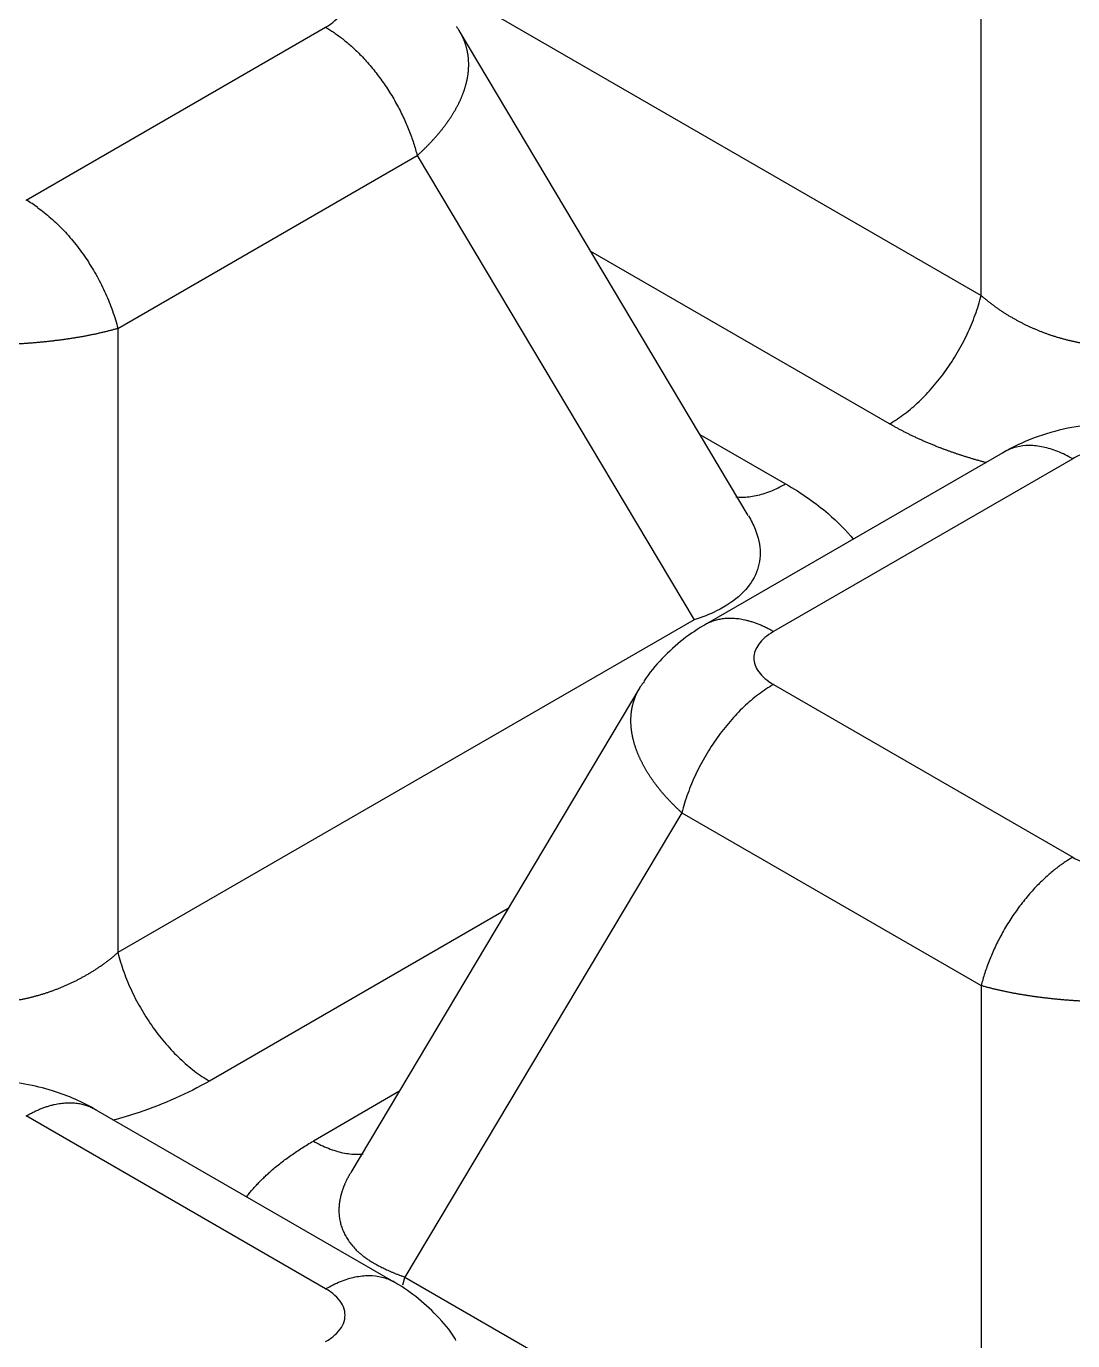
# Model space of a CAD drawing. Header units: millimetres. Extents: x -1286 to 291, y 5350 to 5880.
# Drawn here: x -821.87 to -806.51, y 5596.53 to 5615.81 of the extents above; entities that cross this region are included whole.
import ezdxf

# ---------------------------------------------------------------- set-up
doc = ezdxf.new("R2010")
doc.units = ezdxf.units.MM
doc.layers.add('粗实线层', color=7, linetype='Continuous', lineweight=35)

msp = doc.modelspace()

# ---------------------------------------------------------------- linework, layer by layer
at = {"layer": '粗实线层', "lineweight": 25}
for p, q in [((-807.854, 5611.861, 2078.952), (-807.854, 5621.019, 2078.952)), ((-816.309, 5616.742, 2078.952), (-807.854, 5611.861, 2078.952)), ((-821.866, 5613.26, 2078.952), (-817.474, 5615.796, 2078.952)), ((-811.271, 5608.634, 2078.952), (-815.515, 5615.75, 2078.952)), ((-820.523, 5611.377, 2078.952), (-816.13, 5613.913, 2078.952)), ((-816.13, 5613.913, 2078.952), (-812.067, 5607.1, 2078.952)), ((-809.198, 5609.978, 2078.952), (-813.582, 5612.509, 2078.952)), ((-820.523, 5611.377, 2078.952), (-820.523, 5602.219, 2078.952)), ((-811.98, 5609.823, 2078.952), (-810.724, 5609.097, 2078.952)), ((-807.445, 5609.606, 2078.952), (-811.931, 5607.016, 2078.952)), ((-806.51, 5609.466, 2078.952), (-810.902, 5606.93, 2078.952)), ((-812.067, 5607.1, 2078.952), (-820.523, 5602.219, 2078.952)), ((-812.862, 5606.108, 2078.952), (-817.105, 5598.993, 2078.952)), ((-810.902, 5606.154, 2078.952), (-806.51, 5603.618, 2078.952)), ((-812.246, 5604.271, 2078.952), (-816.309, 5597.459, 2078.952)), ((-812.246, 5604.271, 2078.952), (-807.854, 5601.735, 2078.952)), ((-814.794, 5602.867, 2078.952), (-819.179, 5600.336, 2078.952)), ((-807.854, 5601.735, 2078.952), (-807.854, 5592.577, 2078.952)), ((-816.397, 5600.181, 2078.952), (-817.653, 5599.455, 2078.952)), ((-816.399, 5597.347, 2078.952), (-820.932, 5599.964, 2078.952)), ((-817.474, 5597.288, 2078.952), (-821.866, 5599.824, 2078.952)), ((-816.309, 5597.459, 2078.952), (-807.854, 5592.577, 2078.952))]:
    msp.add_line(p, q, dxfattribs=at)
for centre, major_axis, start_param, end_param in [((-768.103, 5619.466, 2078.952), (101.531, 0), 5.605815, 8.437063), ((-768.103, 5619.466, 2078.952), (101.531, 0), 2.558511, 4.266019), ((-763.839, 5614.543, 2078.952), (-87.342, 0), 0, 2.002312), ((-821.866, 5611.619, 2078.952), (-1.005, 1.741), 5.380385, 5.497787), ((-763.839, 5616.499, 2078.952), (-87.216, 0), 0.222033, 2.916833), ((-768.103, 5619.077, 2078.952), (102.032, 0), 3.464059, 5.38976)]:
    msp.add_ellipse(centre, major_axis=major_axis, ratio=0.57735, start_param=start_param, end_param=end_param, dxfattribs=at)
msp.add_ellipse((-763.839, 5617.004, 2078.952), major_axis=(-86.564, 0), ratio=0.57735, dxfattribs=at)
for points, degree in [([(-817.474, 5615.796, 2078.952), (-817.421, 5615.826, 2078.952), (-817.33, 5615.892, 2078.952), (-817.234, 5616.004, 2078.952), (-817.186, 5616.123, 2078.952), (-817.186, 5616.245, 2078.952), (-817.234, 5616.364, 2078.952), (-817.33, 5616.476, 2078.952), (-817.421, 5616.541, 2078.952), (-817.474, 5616.572, 2078.952)], 3), ([(-805.166, 5609.466, 2078.952), (-805.219, 5609.496, 2078.952), (-805.333, 5609.549, 2078.952), (-805.526, 5609.604, 2078.952), (-805.733, 5609.632, 2078.952), (-805.944, 5609.632, 2078.952), (-806.15, 5609.604, 2078.952), (-806.344, 5609.549, 2078.952), (-806.457, 5609.496, 2078.952), (-806.51, 5609.466, 2078.952)], 3), ([(-810.902, 5606.93, 2078.952), (-810.999, 5606.874, 2078.952), (-811.139, 5606.752, 2078.952), (-811.214, 5606.543, 2078.952), (-811.141, 5606.334, 2078.952), (-811, 5606.211, 2078.952), (-810.902, 5606.154, 2078.952)], 3), ([(-806.51, 5603.618, 2078.952), (-806.412, 5603.562, 2078.952), (-806.198, 5603.481, 2078.952), (-805.837, 5603.439, 2078.952), (-805.475, 5603.482, 2078.952), (-805.263, 5603.562, 2078.952), (-805.166, 5603.618, 2078.952)], 3), ([(-818.637, 5598.635, 2078.952), (-818.281, 5599.092, 2078.952), (-817.653, 5599.455, 2078.952)], 2), ([(-817.474, 5596.512, 2078.952), (-817.421, 5596.543, 2078.952), (-817.33, 5596.608, 2078.952), (-817.234, 5596.72, 2078.952), (-817.186, 5596.839, 2078.952), (-817.186, 5596.961, 2078.952), (-817.234, 5597.08, 2078.952), (-817.33, 5597.192, 2078.952), (-817.421, 5597.258, 2078.952), (-817.474, 5597.288, 2078.952)], 3)]:
    msp.add_open_spline(points, degree=degree, dxfattribs=at)
for points, weights in [([(-817.474, 5615.796, 2078.952), (-816.846, 5615.433, 2078.952), (-816.335, 5614.717, 2078.952), (-816.13, 5613.913, 2078.952)], [1.10246344043, 0.965844453474, 0.965845519864, 1.1024666396]), ([(-810.902, 5606.93, 2078.952), (-811.281, 5607.149, 2078.952), (-811.638, 5607.188, 2078.952), (-811.913, 5607.026, 2078.952)], [1.10246344043, 1.01582783534, 0.984131787501, 1.00737529693]), ([(-806.51, 5603.618, 2078.952), (-807.138, 5603.256, 2078.952), (-807.65, 5602.539, 2078.952), (-807.854, 5601.735, 2078.952)], [1.10246344043, 0.965844453474, 0.965845519864, 1.1024666396]), ([(-821.866, 5599.824, 2078.952), (-821.491, 5600.041, 2078.952), (-821.136, 5600.082, 2078.952), (-820.861, 5599.923, 2078.952)], [1.10246344043, 1.0164084024, 0.984559061101, 1.00691541652]), ([(-816.34, 5597.347, 2078.952), (-816.329, 5597.385, 2078.952), (-816.319, 5597.422, 2078.952), (-816.309, 5597.459, 2078.952)], [1.08226879203, 1.08863270152, 1.09536582159, 1.10246815223])]:
    msp.add_rational_spline(points, weights, degree=3, dxfattribs=at)
for points, degree, knots in [([(-816.13, 5613.913, 2078.952), (-816.125, 5613.918, 2078.952), (-816.113, 5613.929, 2078.952), (-816.095, 5613.945, 2078.952), (-816.078, 5613.961, 2078.952), (-816.061, 5613.977, 2078.952), (-816.044, 5613.994, 2078.952), (-816.028, 5614.01, 2078.952), (-816.011, 5614.026, 2078.952), (-815.995, 5614.042, 2078.952), (-815.979, 5614.059, 2078.952), (-815.963, 5614.075, 2078.952), (-815.947, 5614.091, 2078.952), (-815.931, 5614.108, 2078.952), (-815.916, 5614.124, 2078.952), (-815.901, 5614.141, 2078.952), (-815.886, 5614.157, 2078.952), (-815.871, 5614.174, 2078.952), (-815.856, 5614.19, 2078.952), (-815.842, 5614.207, 2078.952), (-815.827, 5614.224, 2078.952), (-815.813, 5614.24, 2078.952), (-815.799, 5614.257, 2078.952), (-815.786, 5614.274, 2078.952), (-815.772, 5614.29, 2078.952), (-815.759, 5614.307, 2078.952), (-815.746, 5614.324, 2078.952), (-815.733, 5614.341, 2078.952), (-815.72, 5614.357, 2078.952), (-815.708, 5614.374, 2078.952), (-815.696, 5614.391, 2078.952), (-815.684, 5614.408, 2078.952), (-815.672, 5614.425, 2078.952), (-815.66, 5614.442, 2078.952), (-815.649, 5614.458, 2078.952), (-815.638, 5614.475, 2078.952), (-815.627, 5614.492, 2078.952), (-815.616, 5614.509, 2078.952), (-815.605, 5614.526, 2078.952), (-815.595, 5614.543, 2078.952), (-815.585, 5614.56, 2078.952), (-815.575, 5614.577, 2078.952), (-815.565, 5614.594, 2078.952), (-815.556, 5614.611, 2078.952), (-815.547, 5614.628, 2078.952), (-815.538, 5614.644, 2078.952), (-815.529, 5614.661, 2078.952), (-815.521, 5614.678, 2078.952), (-815.512, 5614.695, 2078.952), (-815.504, 5614.712, 2078.952), (-815.497, 5614.729, 2078.952), (-815.489, 5614.746, 2078.952), (-815.482, 5614.763, 2078.952), (-815.475, 5614.78, 2078.952), (-815.468, 5614.797, 2078.952), (-815.461, 5614.813, 2078.952), (-815.455, 5614.83, 2078.952), (-815.449, 5614.847, 2078.952), (-815.443, 5614.864, 2078.952), (-815.437, 5614.881, 2078.952), (-815.431, 5614.897, 2078.952), (-815.426, 5614.914, 2078.952), (-815.421, 5614.931, 2078.952), (-815.417, 5614.948, 2078.952), (-815.412, 5614.964, 2078.952), (-815.408, 5614.981, 2078.952), (-815.404, 5614.997, 2078.952), (-815.4, 5615.014, 2078.952), (-815.397, 5615.031, 2078.952), (-815.393, 5615.047, 2078.952), (-815.39, 5615.064, 2078.952), (-815.388, 5615.08, 2078.952), (-815.385, 5615.096, 2078.952), (-815.383, 5615.113, 2078.952), (-815.381, 5615.129, 2078.952), (-815.379, 5615.145, 2078.952), (-815.378, 5615.162, 2078.952), (-815.377, 5615.178, 2078.952), (-815.376, 5615.194, 2078.952), (-815.375, 5615.21, 2078.952), (-815.374, 5615.226, 2078.952), (-815.374, 5615.242, 2078.952), (-815.374, 5615.258, 2078.952), (-815.374, 5615.274, 2078.952), (-815.375, 5615.29, 2078.952), (-815.376, 5615.306, 2078.952), (-815.377, 5615.321, 2078.952), (-815.378, 5615.337, 2078.952), (-815.379, 5615.353, 2078.952), (-815.381, 5615.368, 2078.952), (-815.383, 5615.384, 2078.952), (-815.385, 5615.399, 2078.952), (-815.388, 5615.415, 2078.952), (-815.391, 5615.43, 2078.952), (-815.394, 5615.445, 2078.952), (-815.397, 5615.46, 2078.952), (-815.4, 5615.475, 2078.952), (-815.404, 5615.49, 2078.952), (-815.408, 5615.505, 2078.952), (-815.412, 5615.52, 2078.952), (-815.417, 5615.535, 2078.952), (-815.421, 5615.549, 2078.952), (-815.426, 5615.564, 2078.952), (-815.432, 5615.578, 2078.952), (-815.437, 5615.593, 2078.952), (-815.443, 5615.607, 2078.952), (-815.449, 5615.621, 2078.952), (-815.455, 5615.636, 2078.952), (-815.461, 5615.65, 2078.952), (-815.468, 5615.664, 2078.952), (-815.475, 5615.678, 2078.952), (-815.482, 5615.691, 2078.952), (-815.489, 5615.705, 2078.952), (-815.497, 5615.719, 2078.952), (-815.505, 5615.732, 2078.952), (-815.513, 5615.746, 2078.952), (-815.521, 5615.759, 2078.952), (-815.529, 5615.772, 2078.952), (-815.538, 5615.785, 2078.952), (-815.546, 5615.797, 2078.952), (-815.551, 5615.804, 2078.952), (-815.553, 5615.807, 2078.952)], 3, [0, 0, 0, 0, 0.008369, 0.016738, 0.025109, 0.03348, 0.041852, 0.050226, 0.0586, 0.066975, 0.075351, 0.083727, 0.092105, 0.100484, 0.108863, 0.117244, 0.125626, 0.13401, 0.142395, 0.150781, 0.159168, 0.167556, 0.175946, 0.184336, 0.192728, 0.201121, 0.209515, 0.217909, 0.226305, 0.234702, 0.2431, 0.251499, 0.259899, 0.268301, 0.276703, 0.285107, 0.293513, 0.301919, 0.310328, 0.318738, 0.32715, 0.335564, 0.34398, 0.352399, 0.360819, 0.369242, 0.377667, 0.386093, 0.394522, 0.402952, 0.411384, 0.419817, 0.428251, 0.436687, 0.445124, 0.453563, 0.462002, 0.470443, 0.478884, 0.487327, 0.49577, 0.504215, 0.51266, 0.521106, 0.529553, 0.538001, 0.54645, 0.5549, 0.563351, 0.571803, 0.580256, 0.588709, 0.597164, 0.605619, 0.614075, 0.622531, 0.630988, 0.639445, 0.647902, 0.65636, 0.664817, 0.673275, 0.681733, 0.69019, 0.698648, 0.707105, 0.715562, 0.724018, 0.732474, 0.740929, 0.749384, 0.757838, 0.766291, 0.774744, 0.783195, 0.791646, 0.800096, 0.808545, 0.816993, 0.825441, 0.833888, 0.842333, 0.850778, 0.859222, 0.867665, 0.876107, 0.884548, 0.892988, 0.901427, 0.909864, 0.9183, 0.926734, 0.935167, 0.943598, 0.952028, 0.960455, 0.968881, 0.977304, 0.985726, 0.994145, 1, 1, 1, 1]), ([(-821.7, 5613.153, 2078.952), (-821.634, 5613.106, 2078.952), (-821.569, 5613.053, 2078.952), (-821.44, 5612.94, 2078.952), (-821.377, 5612.879, 2078.952), (-821.255, 5612.749, 2078.952), (-821.195, 5612.68, 2078.952), (-821.081, 5612.535, 2078.952), (-821.026, 5612.46, 2078.952), (-820.923, 5612.304, 2078.952), (-820.874, 5612.223, 2078.952), (-820.783, 5612.059, 2078.952), (-820.741, 5611.975, 2078.952), (-820.665, 5611.805, 2078.952), (-820.631, 5611.72, 2078.952), (-820.57, 5611.548, 2078.952), (-820.544, 5611.462, 2078.952), (-820.523, 5611.377, 2078.952)], 3, [0, 0, 0, 0, 0.125, 0.125, 0.25, 0.25, 0.375, 0.375, 0.5, 0.5, 0.625, 0.625, 0.75, 0.75, 0.875, 0.875, 1, 1, 1, 1]), ([(-809.198, 5609.978, 2078.952), (-809.125, 5610.02, 2078.952), (-809.051, 5610.069, 2078.952), (-808.906, 5610.179, 2078.952), (-808.835, 5610.24, 2078.952), (-808.695, 5610.372, 2078.952), (-808.627, 5610.444, 2078.952), (-808.495, 5610.596, 2078.952), (-808.432, 5610.676, 2078.952), (-808.313, 5610.843, 2078.952), (-808.256, 5610.93, 2078.952), (-808.152, 5611.109, 2078.952), (-808.103, 5611.201, 2078.952), (-808.015, 5611.388, 2078.952), (-807.976, 5611.482, 2078.952), (-807.907, 5611.672, 2078.952), (-807.878, 5611.767, 2078.952), (-807.854, 5611.861, 2078.952)], 3, [0, 0, 0, 0, 0.125, 0.125, 0.25, 0.25, 0.375, 0.375, 0.5, 0.5, 0.625, 0.625, 0.75, 0.75, 0.875, 0.875, 1, 1, 1, 1]), ([(-807.854, 5611.861, 2078.952), (-807.848, 5611.856, 2078.952), (-807.836, 5611.845, 2078.952), (-807.818, 5611.83, 2078.952), (-807.8, 5611.815, 2078.952), (-807.782, 5611.8, 2078.952), (-807.763, 5611.785, 2078.952), (-807.745, 5611.771, 2078.952), (-807.726, 5611.756, 2078.952), (-807.708, 5611.742, 2078.952), (-807.689, 5611.728, 2078.952), (-807.67, 5611.714, 2078.952), (-807.651, 5611.7, 2078.952), (-807.632, 5611.686, 2078.952), (-807.613, 5611.673, 2078.952), (-807.593, 5611.659, 2078.952), (-807.574, 5611.646, 2078.952), (-807.555, 5611.633, 2078.952), (-807.535, 5611.62, 2078.952), (-807.515, 5611.608, 2078.952), (-807.496, 5611.595, 2078.952), (-807.476, 5611.583, 2078.952), (-807.456, 5611.571, 2078.952), (-807.436, 5611.559, 2078.952), (-807.416, 5611.547, 2078.952), (-807.396, 5611.535, 2078.952), (-807.376, 5611.524, 2078.952), (-807.356, 5611.512, 2078.952), (-807.335, 5611.501, 2078.952), (-807.315, 5611.49, 2078.952), (-807.294, 5611.479, 2078.952), (-807.274, 5611.468, 2078.952), (-807.253, 5611.458, 2078.952), (-807.233, 5611.447, 2078.952), (-807.212, 5611.437, 2078.952), (-807.191, 5611.427, 2078.952), (-807.17, 5611.417, 2078.952), (-807.149, 5611.407, 2078.952), (-807.128, 5611.397, 2078.952), (-807.107, 5611.388, 2078.952), (-807.086, 5611.379, 2078.952), (-807.065, 5611.37, 2078.952), (-807.044, 5611.361, 2078.952), (-807.023, 5611.352, 2078.952), (-807.001, 5611.343, 2078.952), (-806.98, 5611.335, 2078.952), (-806.959, 5611.326, 2078.952), (-806.937, 5611.318, 2078.952), (-806.916, 5611.31, 2078.952), (-806.894, 5611.302, 2078.952), (-806.873, 5611.295, 2078.952), (-806.851, 5611.287, 2078.952), (-806.829, 5611.28, 2078.952), (-806.808, 5611.273, 2078.952), (-806.786, 5611.266, 2078.952), (-806.764, 5611.259, 2078.952), (-806.743, 5611.252, 2078.952), (-806.721, 5611.246, 2078.952), (-806.699, 5611.239, 2078.952), (-806.677, 5611.233, 2078.952), (-806.655, 5611.227, 2078.952), (-806.633, 5611.221, 2078.952), (-806.611, 5611.215, 2078.952), (-806.589, 5611.21, 2078.952), (-806.567, 5611.204, 2078.952), (-806.545, 5611.199, 2078.952), (-806.523, 5611.194, 2078.952), (-806.501, 5611.189, 2078.952), (-806.479, 5611.184, 2078.952), (-806.457, 5611.18, 2078.952), (-806.435, 5611.175, 2078.952), (-806.413, 5611.171, 2078.952), (-806.391, 5611.167, 2078.952), (-806.369, 5611.163, 2078.952), (-806.347, 5611.159, 2078.952), (-806.325, 5611.156, 2078.952), (-806.303, 5611.152, 2078.952), (-806.281, 5611.149, 2078.952), (-806.258, 5611.146, 2078.952), (-806.236, 5611.143, 2078.952), (-806.214, 5611.14, 2078.952), (-806.192, 5611.137, 2078.952), (-806.17, 5611.135, 2078.952), (-806.148, 5611.132, 2078.952), (-806.126, 5611.13, 2078.952), (-806.104, 5611.128, 2078.952), (-806.081, 5611.126, 2078.952), (-806.059, 5611.125, 2078.952), (-806.037, 5611.123, 2078.952), (-806.015, 5611.122, 2078.952), (-805.993, 5611.121, 2078.952), (-805.971, 5611.12, 2078.952), (-805.949, 5611.119, 2078.952), (-805.927, 5611.118, 2078.952), (-805.905, 5611.117, 2078.952), (-805.883, 5611.117, 2078.952), (-805.861, 5611.117, 2078.952), (-805.831, 5611.117, 2078.952), (-805.793, 5611.117, 2078.952), (-805.748, 5611.118, 2078.952), (-805.702, 5611.12, 2078.952), (-805.656, 5611.122, 2078.952), (-805.609, 5611.125, 2078.952), (-805.563, 5611.129, 2078.952), (-805.517, 5611.134, 2078.952), (-805.471, 5611.139, 2078.952), (-805.425, 5611.145, 2078.952), (-805.379, 5611.151, 2078.952), (-805.332, 5611.159, 2078.952), (-805.286, 5611.167, 2078.952), (-805.24, 5611.176, 2078.952), (-805.194, 5611.185, 2078.952), (-805.148, 5611.195, 2078.952), (-805.102, 5611.206, 2078.952), (-805.056, 5611.218, 2078.952), (-805.01, 5611.23, 2078.952), (-804.965, 5611.243, 2078.952), (-804.919, 5611.257, 2078.952), (-804.874, 5611.271, 2078.952), (-804.829, 5611.286, 2078.952), (-804.783, 5611.302, 2078.952), (-804.739, 5611.319, 2078.952), (-804.694, 5611.336, 2078.952), (-804.649, 5611.354, 2078.952), (-804.605, 5611.372, 2078.952), (-804.561, 5611.392, 2078.952), (-804.517, 5611.412, 2078.952), (-804.474, 5611.433, 2078.952), (-804.43, 5611.454, 2078.952), (-804.387, 5611.476, 2078.952), (-804.345, 5611.499, 2078.952), (-804.302, 5611.523, 2078.952), (-804.26, 5611.547, 2078.952), (-804.218, 5611.572, 2078.952), (-804.177, 5611.598, 2078.952), (-804.136, 5611.624, 2078.952), (-804.095, 5611.651, 2078.952), (-804.055, 5611.679, 2078.952), (-804.015, 5611.708, 2078.952), (-803.976, 5611.737, 2078.952), (-803.937, 5611.767, 2078.952), (-803.898, 5611.797, 2078.952), (-803.86, 5611.829, 2078.952), (-803.835, 5611.85, 2078.952), (-803.823, 5611.861, 2078.952)], 3, [0, 0, 0, 0, 0.005893, 0.011769, 0.017626, 0.023465, 0.029286, 0.03509, 0.040876, 0.046644, 0.052395, 0.058129, 0.063845, 0.069545, 0.075227, 0.080892, 0.086541, 0.092172, 0.097787, 0.103386, 0.108968, 0.114534, 0.120084, 0.125618, 0.131135, 0.136637, 0.142123, 0.147594, 0.153049, 0.158489, 0.163913, 0.169323, 0.174717, 0.180096, 0.185461, 0.190811, 0.196146, 0.201468, 0.206774, 0.212067, 0.217346, 0.222611, 0.227862, 0.233099, 0.238323, 0.243534, 0.248731, 0.253916, 0.259087, 0.264246, 0.269392, 0.274526, 0.279647, 0.284756, 0.289852, 0.294937, 0.300011, 0.305072, 0.310122, 0.315161, 0.320188, 0.325204, 0.33021, 0.335205, 0.340189, 0.345162, 0.350126, 0.355079, 0.360023, 0.364956, 0.36988, 0.374794, 0.3797, 0.384596, 0.389482, 0.394361, 0.39923, 0.404091, 0.408944, 0.413788, 0.418625, 0.423453, 0.428274, 0.433088, 0.437894, 0.442693, 0.447485, 0.45227, 0.457049, 0.461821, 0.466587, 0.471347, 0.476101, 0.480849, 0.485592, 0.490329, 0.495061, 0.499789, 0.509665, 0.519564, 0.529487, 0.539437, 0.549414, 0.55942, 0.569457, 0.579527, 0.589631, 0.59977, 0.609947, 0.620162, 0.630417, 0.640713, 0.651053, 0.661437, 0.671867, 0.682344, 0.69287, 0.703446, 0.714074, 0.724754, 0.735488, 0.746277, 0.757123, 0.768027, 0.77899, 0.790013, 0.801098, 0.812245, 0.823456, 0.834732, 0.846074, 0.857483, 0.868961, 0.880507, 0.892124, 0.903812, 0.915573, 0.927406, 0.939314, 0.951297, 0.963357, 0.975493, 0.987707, 1, 1, 1, 1]), ([(-820.523, 5611.377, 2078.952), (-820.529, 5611.375, 2078.952), (-820.543, 5611.371, 2078.952), (-820.564, 5611.366, 2078.952), (-820.585, 5611.36, 2078.952), (-820.606, 5611.354, 2078.952), (-820.627, 5611.349, 2078.952), (-820.648, 5611.343, 2078.952), (-820.669, 5611.338, 2078.952), (-820.691, 5611.332, 2078.952), (-820.713, 5611.327, 2078.952), (-820.735, 5611.322, 2078.952), (-820.757, 5611.316, 2078.952), (-820.779, 5611.311, 2078.952), (-820.801, 5611.306, 2078.952), (-820.824, 5611.301, 2078.952), (-820.847, 5611.296, 2078.952), (-820.869, 5611.291, 2078.952), (-820.892, 5611.287, 2078.952), (-820.915, 5611.282, 2078.952), (-820.939, 5611.277, 2078.952), (-820.962, 5611.273, 2078.952), (-820.985, 5611.268, 2078.952), (-821.009, 5611.264, 2078.952), (-821.033, 5611.259, 2078.952), (-821.056, 5611.255, 2078.952), (-821.08, 5611.251, 2078.952), (-821.105, 5611.247, 2078.952), (-821.129, 5611.243, 2078.952), (-821.153, 5611.239, 2078.952), (-821.177, 5611.235, 2078.952), (-821.202, 5611.231, 2078.952), (-821.227, 5611.227, 2078.952), (-821.251, 5611.223, 2078.952), (-821.276, 5611.22, 2078.952), (-821.301, 5611.216, 2078.952), (-821.326, 5611.213, 2078.952), (-821.352, 5611.209, 2078.952), (-821.377, 5611.206, 2078.952), (-821.402, 5611.203, 2078.952), (-821.428, 5611.2, 2078.952), (-821.453, 5611.197, 2078.952), (-821.479, 5611.193, 2078.952), (-821.505, 5611.191, 2078.952), (-821.53, 5611.188, 2078.952), (-821.556, 5611.185, 2078.952), (-821.582, 5611.182, 2078.952), (-821.608, 5611.179, 2078.952), (-821.634, 5611.177, 2078.952), (-821.661, 5611.174, 2078.952), (-821.687, 5611.172, 2078.952), (-821.713, 5611.169, 2078.952), (-821.74, 5611.167, 2078.952), (-821.766, 5611.165, 2078.952), (-821.793, 5611.163, 2078.952), (-821.819, 5611.161, 2078.952), (-821.846, 5611.159, 2078.952), (-821.873, 5611.157, 2078.952), (-821.9, 5611.155, 2078.952), (-821.926, 5611.153, 2078.952), (-821.953, 5611.152, 2078.952), (-821.98, 5611.15, 2078.952), (-822.007, 5611.148, 2078.952), (-822.034, 5611.147, 2078.952), (-822.061, 5611.146, 2078.952), (-822.088, 5611.144, 2078.952), (-822.116, 5611.143, 2078.952), (-822.143, 5611.142, 2078.952), (-822.17, 5611.141, 2078.952), (-822.197, 5611.14, 2078.952), (-822.224, 5611.139, 2078.952), (-822.252, 5611.138, 2078.952), (-822.279, 5611.137, 2078.952), (-822.306, 5611.137, 2078.952), (-822.334, 5611.136, 2078.952), (-822.361, 5611.135, 2078.952), (-822.389, 5611.135, 2078.952), (-822.416, 5611.135, 2078.952), (-822.443, 5611.134, 2078.952), (-822.471, 5611.134, 2078.952), (-822.498, 5611.134, 2078.952), (-822.526, 5611.134, 2078.952), (-822.553, 5611.134, 2078.952), (-822.58, 5611.134, 2078.952), (-822.608, 5611.134, 2078.952), (-822.635, 5611.134, 2078.952), (-822.663, 5611.135, 2078.952), (-822.69, 5611.135, 2078.952), (-822.717, 5611.135, 2078.952), (-822.745, 5611.136, 2078.952), (-822.772, 5611.137, 2078.952), (-822.8, 5611.137, 2078.952), (-822.827, 5611.138, 2078.952), (-822.854, 5611.139, 2078.952), (-822.881, 5611.14, 2078.952), (-822.909, 5611.141, 2078.952), (-822.936, 5611.142, 2078.952), (-822.963, 5611.143, 2078.952), (-822.99, 5611.144, 2078.952), (-823.017, 5611.146, 2078.952), (-823.044, 5611.147, 2078.952), (-823.071, 5611.148, 2078.952), (-823.098, 5611.15, 2078.952), (-823.125, 5611.152, 2078.952), (-823.152, 5611.153, 2078.952), (-823.179, 5611.155, 2078.952), (-823.206, 5611.157, 2078.952), (-823.232, 5611.159, 2078.952), (-823.259, 5611.161, 2078.952), (-823.286, 5611.163, 2078.952), (-823.312, 5611.165, 2078.952), (-823.339, 5611.167, 2078.952), (-823.365, 5611.17, 2078.952), (-823.391, 5611.172, 2078.952), (-823.418, 5611.174, 2078.952), (-823.444, 5611.177, 2078.952), (-823.47, 5611.179, 2078.952), (-823.496, 5611.182, 2078.952), (-823.522, 5611.185, 2078.952), (-823.548, 5611.188, 2078.952), (-823.574, 5611.191, 2078.952), (-823.599, 5611.194, 2078.952), (-823.625, 5611.197, 2078.952), (-823.65, 5611.2, 2078.952), (-823.676, 5611.203, 2078.952), (-823.701, 5611.206, 2078.952), (-823.726, 5611.209, 2078.952), (-823.752, 5611.213, 2078.952), (-823.777, 5611.216, 2078.952), (-823.802, 5611.22, 2078.952), (-823.826, 5611.224, 2078.952), (-823.851, 5611.227, 2078.952), (-823.876, 5611.231, 2078.952), (-823.9, 5611.235, 2078.952), (-823.925, 5611.239, 2078.952), (-823.949, 5611.243, 2078.952), (-823.973, 5611.247, 2078.952), (-823.997, 5611.251, 2078.952), (-824.021, 5611.255, 2078.952), (-824.045, 5611.26, 2078.952), (-824.069, 5611.264, 2078.952), (-824.092, 5611.268, 2078.952), (-824.116, 5611.273, 2078.952), (-824.139, 5611.277, 2078.952), (-824.162, 5611.282, 2078.952), (-824.185, 5611.287, 2078.952), (-824.208, 5611.291, 2078.952), (-824.231, 5611.296, 2078.952), (-824.253, 5611.301, 2078.952), (-824.276, 5611.306, 2078.952), (-824.298, 5611.311, 2078.952), (-824.32, 5611.316, 2078.952), (-824.342, 5611.322, 2078.952), (-824.364, 5611.327, 2078.952), (-824.386, 5611.332, 2078.952), (-824.408, 5611.338, 2078.952), (-824.429, 5611.343, 2078.952), (-824.45, 5611.349, 2078.952), (-824.471, 5611.354, 2078.952), (-824.492, 5611.36, 2078.952), (-824.513, 5611.366, 2078.952), (-824.534, 5611.371, 2078.952), (-824.547, 5611.375, 2078.952), (-824.554, 5611.377, 2078.952)], 3, [0, 0, 0, 0, 0.00624, 0.012479, 0.018718, 0.024955, 0.031191, 0.037427, 0.043662, 0.049895, 0.056128, 0.06236, 0.068591, 0.074821, 0.081051, 0.087279, 0.093507, 0.099734, 0.10596, 0.112186, 0.11841, 0.124634, 0.130858, 0.13708, 0.143302, 0.149523, 0.155743, 0.161962, 0.168181, 0.1744, 0.180617, 0.186834, 0.19305, 0.199266, 0.205481, 0.211696, 0.217909, 0.224123, 0.230336, 0.236548, 0.242759, 0.24897, 0.255181, 0.261391, 0.267601, 0.27381, 0.280018, 0.286227, 0.292434, 0.298641, 0.304848, 0.311055, 0.317261, 0.323466, 0.329671, 0.335876, 0.342081, 0.348285, 0.354489, 0.360692, 0.366895, 0.373098, 0.379301, 0.385503, 0.391705, 0.397906, 0.404108, 0.410309, 0.41651, 0.422711, 0.428911, 0.435112, 0.441312, 0.447512, 0.453712, 0.459911, 0.466111, 0.47231, 0.47851, 0.484709, 0.490908, 0.497107, 0.503306, 0.509505, 0.515704, 0.521903, 0.528102, 0.5343, 0.540499, 0.546698, 0.552897, 0.559096, 0.565295, 0.571494, 0.577693, 0.583892, 0.590091, 0.59629, 0.60249, 0.608689, 0.614889, 0.621089, 0.627289, 0.633489, 0.639689, 0.645889, 0.65209, 0.658291, 0.664492, 0.670694, 0.676895, 0.683097, 0.689299, 0.695502, 0.701704, 0.707907, 0.714111, 0.720314, 0.726518, 0.732723, 0.738928, 0.745133, 0.751338, 0.757544, 0.76375, 0.769957, 0.776164, 0.782372, 0.78858, 0.794788, 0.800997, 0.807206, 0.813416, 0.819627, 0.825838, 0.832049, 0.838261, 0.844474, 0.850687, 0.856901, 0.863115, 0.86933, 0.875545, 0.881761, 0.887978, 0.894195, 0.900414, 0.906632, 0.912852, 0.919072, 0.925292, 0.931514, 0.937736, 0.943959, 0.950183, 0.956407, 0.962632, 0.968858, 0.975085, 0.981312, 0.987541, 0.99377, 1, 1, 1, 1]), ([(-807.774, 5609.407, 2078.952), (-808.124, 5609.499, 2078.952), (-808.448, 5609.623, 2078.952), (-808.85, 5609.777, 2078.952), (-809.198, 5609.978, 2078.952)], 2, [0, 0, 0, 0.45119, 0.45119, 1, 1, 1]), ([(-804.135, 5609.55, 2078.952), (-804.338, 5609.669, 2078.952), (-804.796, 5609.871, 2078.952), (-805.642, 5610.024, 2078.952), (-806.448, 5609.965, 2078.952), (-807.094, 5609.779, 2078.952), (-807.396, 5609.636, 2078.952), (-807.542, 5609.55, 2078.952)], 3, [0, 0, 0, 0, 0.204046, 0.436748, 0.701689, 0.846889, 1, 1, 1, 1]), ([(-806.51, 5609.466, 2078.952), (-806.584, 5609.508, 2078.952), (-806.657, 5609.544, 2078.952), (-806.802, 5609.601, 2078.952), (-806.874, 5609.623, 2078.952), (-807.013, 5609.652, 2078.952), (-807.082, 5609.66, 2078.952), (-807.213, 5609.659, 2078.952), (-807.276, 5609.652, 2078.952), (-807.395, 5609.622, 2078.952), (-807.452, 5609.6, 2078.952), (-807.508, 5609.569, 2078.952), (-807.512, 5609.567, 2078.952), (-807.515, 5609.565, 2078.952)], 3, [0, 0, 0, 0, 0.19719, 0.19719, 0.39438, 0.39438, 0.59157, 0.59157, 0.78876, 0.78876, 0.98595, 0.98595, 1, 1, 1, 1]), ([(-811.452, 5608.908, 2078.952), (-811.422, 5608.905, 2078.952), (-811.392, 5608.903, 2078.952), (-811.295, 5608.903, 2078.952), (-811.227, 5608.911, 2078.952), (-811.087, 5608.94, 2078.952), (-811.015, 5608.961, 2078.952), (-810.87, 5609.019, 2078.952), (-810.797, 5609.055, 2078.952), (-810.724, 5609.097, 2078.952)], 3, [0, 0, 0, 0, 0.136225, 0.136225, 0.42415, 0.42415, 0.712075, 0.712075, 1, 1, 1, 1]), ([(-810.724, 5609.097, 2078.952), (-810.486, 5608.96, 2078.952), (-810.115, 5608.7, 2078.952), (-809.832, 5608.411, 2078.952), (-809.726, 5608.28, 2078.952)], 3, [0, 0, 0, 0, 0.555748, 1, 1, 1, 1]), ([(-811.268, 5608.628, 2078.952), (-811.229, 5608.564, 2078.952), (-811.136, 5608.379, 2078.952), (-811.074, 5608.08, 2078.952), (-811.145, 5607.752, 2078.952), (-811.361, 5607.461, 2078.952), (-811.684, 5607.245, 2078.952), (-811.948, 5607.139, 2078.952), (-812.067, 5607.1, 2078.952)], 3, [0, 0, 0, 0, 0.09988, 0.284997, 0.470059, 0.659065, 0.85636, 1, 1, 1, 1]), ([(-811.889, 5607.04, 2078.952), (-812.008, 5606.972, 2078.952), (-812.237, 5606.82, 2078.952), (-812.542, 5606.536, 2078.952), (-812.738, 5606.314, 2078.952), (-812.809, 5606.184, 2078.952), (-812.815, 5606.173, 2078.952)], 3, [0, 0, 0, 0, 0.310341, 0.634029, 0.969127, 1, 1, 1, 1]), ([(-812.246, 5604.271, 2078.952), (-812.252, 5604.277, 2078.952), (-812.264, 5604.287, 2078.952), (-812.282, 5604.304, 2078.952), (-812.299, 5604.32, 2078.952), (-812.316, 5604.336, 2078.952), (-812.333, 5604.353, 2078.952), (-812.35, 5604.369, 2078.952), (-812.366, 5604.386, 2078.952), (-812.383, 5604.402, 2078.952), (-812.399, 5604.419, 2078.952), (-812.415, 5604.435, 2078.952), (-812.431, 5604.452, 2078.952), (-812.446, 5604.469, 2078.952), (-812.462, 5604.486, 2078.952), (-812.477, 5604.502, 2078.952), (-812.492, 5604.519, 2078.952), (-812.507, 5604.536, 2078.952), (-812.521, 5604.553, 2078.952), (-812.536, 5604.57, 2078.952), (-812.55, 5604.587, 2078.952), (-812.564, 5604.604, 2078.952), (-812.578, 5604.621, 2078.952), (-812.591, 5604.638, 2078.952), (-812.605, 5604.655, 2078.952), (-812.618, 5604.672, 2078.952), (-812.631, 5604.689, 2078.952), (-812.644, 5604.706, 2078.952), (-812.656, 5604.723, 2078.952), (-812.668, 5604.74, 2078.952), (-812.68, 5604.758, 2078.952), (-812.692, 5604.775, 2078.952), (-812.704, 5604.792, 2078.952), (-812.715, 5604.809, 2078.952), (-812.727, 5604.826, 2078.952), (-812.738, 5604.844, 2078.952), (-812.748, 5604.861, 2078.952), (-812.759, 5604.878, 2078.952), (-812.769, 5604.895, 2078.952), (-812.779, 5604.912, 2078.952), (-812.789, 5604.93, 2078.952), (-812.799, 5604.947, 2078.952), (-812.808, 5604.964, 2078.952), (-812.817, 5604.981, 2078.952), (-812.826, 5604.998, 2078.952), (-812.835, 5605.016, 2078.952), (-812.844, 5605.033, 2078.952), (-812.852, 5605.05, 2078.952), (-812.86, 5605.067, 2078.952), (-812.868, 5605.084, 2078.952), (-812.875, 5605.101, 2078.952), (-812.883, 5605.118, 2078.952), (-812.89, 5605.136, 2078.952), (-812.897, 5605.153, 2078.952), (-812.903, 5605.17, 2078.952), (-812.91, 5605.187, 2078.952), (-812.916, 5605.204, 2078.952), (-812.922, 5605.221, 2078.952), (-812.928, 5605.238, 2078.952), (-812.933, 5605.254, 2078.952), (-812.939, 5605.271, 2078.952), (-812.944, 5605.288, 2078.952), (-812.948, 5605.305, 2078.952), (-812.953, 5605.322, 2078.952), (-812.957, 5605.338, 2078.952), (-812.961, 5605.355, 2078.952), (-812.965, 5605.372, 2078.952), (-812.969, 5605.388, 2078.952), (-812.972, 5605.405, 2078.952), (-812.975, 5605.422, 2078.952), (-812.978, 5605.438, 2078.952), (-812.981, 5605.454, 2078.952), (-812.983, 5605.471, 2078.952), (-812.985, 5605.487, 2078.952), (-812.987, 5605.503, 2078.952), (-812.989, 5605.52, 2078.952), (-812.99, 5605.536, 2078.952), (-812.991, 5605.552, 2078.952), (-812.992, 5605.568, 2078.952), (-812.993, 5605.584, 2078.952), (-812.994, 5605.6, 2078.952), (-812.994, 5605.616, 2078.952), (-812.994, 5605.632, 2078.952), (-812.994, 5605.648, 2078.952), (-812.993, 5605.663, 2078.952), (-812.992, 5605.679, 2078.952), (-812.991, 5605.694, 2078.952), (-812.99, 5605.71, 2078.952), (-812.989, 5605.725, 2078.952), (-812.987, 5605.741, 2078.952), (-812.985, 5605.756, 2078.952), (-812.983, 5605.771, 2078.952), (-812.98, 5605.786, 2078.952), (-812.978, 5605.801, 2078.952), (-812.975, 5605.816, 2078.952), (-812.972, 5605.831, 2078.952), (-812.968, 5605.846, 2078.952), (-812.965, 5605.861, 2078.952), (-812.961, 5605.876, 2078.952), (-812.957, 5605.89, 2078.952), (-812.953, 5605.905, 2078.952), (-812.948, 5605.919, 2078.952), (-812.943, 5605.934, 2078.952), (-812.938, 5605.948, 2078.952), (-812.933, 5605.962, 2078.952), (-812.927, 5605.976, 2078.952), (-812.922, 5605.99, 2078.952), (-812.916, 5606.004, 2078.952), (-812.91, 5606.018, 2078.952), (-812.903, 5606.031, 2078.952), (-812.896, 5606.045, 2078.952), (-812.89, 5606.059, 2078.952), (-812.882, 5606.072, 2078.952), (-812.875, 5606.085, 2078.952), (-812.868, 5606.097, 2078.952), (-812.864, 5606.104, 2078.952), (-812.863, 5606.106, 2078.952)], 3, [0, 0, 0, 0, 0.008846, 0.017691, 0.026534, 0.035376, 0.044217, 0.053056, 0.061894, 0.070731, 0.079567, 0.088401, 0.097234, 0.106066, 0.114897, 0.123727, 0.132555, 0.141382, 0.150208, 0.159033, 0.167857, 0.17668, 0.185502, 0.194322, 0.203142, 0.211961, 0.220778, 0.229595, 0.23841, 0.247225, 0.256039, 0.264852, 0.273664, 0.282475, 0.291285, 0.300094, 0.308903, 0.31771, 0.326517, 0.335323, 0.344128, 0.352933, 0.361736, 0.370539, 0.379342, 0.388143, 0.396944, 0.405744, 0.414544, 0.423343, 0.432141, 0.440939, 0.449736, 0.458532, 0.467328, 0.476124, 0.484919, 0.493713, 0.502507, 0.5113, 0.520093, 0.528886, 0.537678, 0.546469, 0.555261, 0.564052, 0.572842, 0.581632, 0.590422, 0.599212, 0.608001, 0.61679, 0.625578, 0.634367, 0.643155, 0.651943, 0.660731, 0.669518, 0.678305, 0.687093, 0.69588, 0.704667, 0.713454, 0.72224, 0.731027, 0.739814, 0.7486, 0.757387, 0.766173, 0.77496, 0.783746, 0.792533, 0.801319, 0.810106, 0.818893, 0.82768, 0.836467, 0.845254, 0.854041, 0.862829, 0.871616, 0.880404, 0.889192, 0.89798, 0.906769, 0.915557, 0.924346, 0.933136, 0.941925, 0.950715, 0.959506, 0.968296, 0.977087, 0.985879, 0.994671, 1, 1, 1, 1]), ([(-812.863, 5606.106, 2078.952), (-812.862, 5606.108, 2078.952), (-812.858, 5606.114, 2078.952), (-812.852, 5606.125, 2078.952), (-812.843, 5606.137, 2078.952), (-812.835, 5606.15, 2078.952), (-812.826, 5606.162, 2078.952), (-812.821, 5606.17, 2078.952), (-812.818, 5606.174, 2078.952)], 3, [0, 0, 0, 0, 0.075099, 0.26578, 0.456471, 0.647172, 0.837884, 1, 1, 1, 1]), ([(-810.902, 5606.154, 2078.952), (-810.976, 5606.112, 2078.952), (-811.049, 5606.063, 2078.952), (-811.194, 5605.953, 2078.952), (-811.266, 5605.892, 2078.952), (-811.406, 5605.76, 2078.952), (-811.474, 5605.688, 2078.952), (-811.605, 5605.536, 2078.952), (-811.668, 5605.456, 2078.952), (-811.787, 5605.289, 2078.952), (-811.844, 5605.202, 2078.952), (-811.949, 5605.023, 2078.952), (-811.997, 5604.931, 2078.952), (-812.085, 5604.744, 2078.952), (-812.124, 5604.65, 2078.952), (-812.193, 5604.46, 2078.952), (-812.222, 5604.365, 2078.952), (-812.246, 5604.271, 2078.952)], 3, [0, 0, 0, 0, 0.125, 0.125, 0.25, 0.25, 0.375, 0.375, 0.5, 0.5, 0.625, 0.625, 0.75, 0.75, 0.875, 0.875, 1, 1, 1, 1]), ([(-824.554, 5602.219, 2078.952), (-824.548, 5602.214, 2078.952), (-824.536, 5602.203, 2078.952), (-824.518, 5602.188, 2078.952), (-824.5, 5602.173, 2078.952), (-824.482, 5602.158, 2078.952), (-824.463, 5602.143, 2078.952), (-824.445, 5602.129, 2078.952), (-824.426, 5602.114, 2078.952), (-824.408, 5602.1, 2078.952), (-824.389, 5602.086, 2078.952), (-824.37, 5602.072, 2078.952), (-824.351, 5602.058, 2078.952), (-824.332, 5602.044, 2078.952), (-824.313, 5602.031, 2078.952), (-824.293, 5602.018, 2078.952), (-824.274, 5602.005, 2078.952), (-824.255, 5601.991, 2078.952), (-824.235, 5601.979, 2078.952), (-824.215, 5601.966, 2078.952), (-824.196, 5601.953, 2078.952), (-824.176, 5601.941, 2078.952), (-824.156, 5601.929, 2078.952), (-824.136, 5601.917, 2078.952), (-824.116, 5601.905, 2078.952), (-824.096, 5601.893, 2078.952), (-824.076, 5601.882, 2078.952), (-824.056, 5601.87, 2078.952), (-824.035, 5601.859, 2078.952), (-824.015, 5601.848, 2078.952), (-823.994, 5601.837, 2078.952), (-823.974, 5601.826, 2078.952), (-823.953, 5601.816, 2078.952), (-823.933, 5601.805, 2078.952), (-823.912, 5601.795, 2078.952), (-823.891, 5601.785, 2078.952), (-823.87, 5601.775, 2078.952), (-823.849, 5601.765, 2078.952), (-823.828, 5601.756, 2078.952), (-823.807, 5601.746, 2078.952), (-823.786, 5601.737, 2078.952), (-823.765, 5601.728, 2078.952), (-823.744, 5601.719, 2078.952), (-823.723, 5601.71, 2078.952), (-823.701, 5601.701, 2078.952), (-823.68, 5601.693, 2078.952), (-823.659, 5601.685, 2078.952), (-823.637, 5601.676, 2078.952), (-823.616, 5601.668, 2078.952), (-823.594, 5601.661, 2078.952), (-823.573, 5601.653, 2078.952), (-823.551, 5601.645, 2078.952), (-823.529, 5601.638, 2078.952), (-823.508, 5601.631, 2078.952), (-823.486, 5601.624, 2078.952), (-823.464, 5601.617, 2078.952), (-823.443, 5601.61, 2078.952), (-823.421, 5601.604, 2078.952), (-823.399, 5601.597, 2078.952), (-823.377, 5601.591, 2078.952), (-823.355, 5601.585, 2078.952), (-823.333, 5601.579, 2078.952), (-823.311, 5601.574, 2078.952), (-823.289, 5601.568, 2078.952), (-823.267, 5601.563, 2078.952), (-823.245, 5601.557, 2078.952), (-823.223, 5601.552, 2078.952), (-823.201, 5601.547, 2078.952), (-823.179, 5601.543, 2078.952), (-823.157, 5601.538, 2078.952), (-823.135, 5601.534, 2078.952), (-823.113, 5601.529, 2078.952), (-823.091, 5601.525, 2078.952), (-823.069, 5601.521, 2078.952), (-823.047, 5601.517, 2078.952), (-823.025, 5601.514, 2078.952), (-823.003, 5601.51, 2078.952), (-822.981, 5601.507, 2078.952), (-822.958, 5601.504, 2078.952), (-822.936, 5601.501, 2078.952), (-822.914, 5601.498, 2078.952), (-822.892, 5601.495, 2078.952), (-822.87, 5601.493, 2078.952), (-822.848, 5601.491, 2078.952), (-822.826, 5601.488, 2078.952), (-822.804, 5601.486, 2078.952), (-822.782, 5601.485, 2078.952), (-822.759, 5601.483, 2078.952), (-822.737, 5601.481, 2078.952), (-822.715, 5601.48, 2078.952), (-822.693, 5601.479, 2078.952), (-822.671, 5601.478, 2078.952), (-822.649, 5601.477, 2078.952), (-822.627, 5601.476, 2078.952), (-822.605, 5601.476, 2078.952), (-822.583, 5601.475, 2078.952), (-822.561, 5601.475, 2078.952), (-822.532, 5601.475, 2078.952), (-822.494, 5601.475, 2078.952), (-822.448, 5601.476, 2078.952), (-822.402, 5601.478, 2078.952), (-822.356, 5601.48, 2078.952), (-822.31, 5601.483, 2078.952), (-822.263, 5601.487, 2078.952), (-822.217, 5601.492, 2078.952), (-822.171, 5601.497, 2078.952), (-822.125, 5601.503, 2078.952), (-822.079, 5601.51, 2078.952), (-822.032, 5601.517, 2078.952), (-821.986, 5601.525, 2078.952), (-821.94, 5601.534, 2078.952), (-821.894, 5601.543, 2078.952), (-821.848, 5601.553, 2078.952), (-821.802, 5601.564, 2078.952), (-821.756, 5601.576, 2078.952), (-821.71, 5601.588, 2078.952), (-821.665, 5601.601, 2078.952), (-821.619, 5601.615, 2078.952), (-821.574, 5601.629, 2078.952), (-821.529, 5601.644, 2078.952), (-821.484, 5601.66, 2078.952), (-821.439, 5601.677, 2078.952), (-821.394, 5601.694, 2078.952), (-821.349, 5601.712, 2078.952), (-821.305, 5601.731, 2078.952), (-821.261, 5601.75, 2078.952), (-821.217, 5601.77, 2078.952), (-821.174, 5601.791, 2078.952), (-821.13, 5601.812, 2078.952), (-821.087, 5601.834, 2078.952), (-821.045, 5601.857, 2078.952), (-821.002, 5601.881, 2078.952), (-820.96, 5601.905, 2078.952), (-820.918, 5601.93, 2078.952), (-820.877, 5601.956, 2078.952), (-820.836, 5601.982, 2078.952), (-820.795, 5602.009, 2078.952), (-820.755, 5602.037, 2078.952), (-820.715, 5602.066, 2078.952), (-820.676, 5602.095, 2078.952), (-820.637, 5602.125, 2078.952), (-820.598, 5602.156, 2078.952), (-820.56, 5602.187, 2078.952), (-820.535, 5602.208, 2078.952), (-820.523, 5602.219, 2078.952)], 3, [0, 0, 0, 0, 0.005895, 0.011771, 0.01763, 0.02347, 0.029293, 0.035098, 0.040885, 0.046655, 0.052407, 0.058142, 0.063859, 0.06956, 0.075243, 0.080909, 0.086558, 0.092191, 0.097807, 0.103407, 0.10899, 0.114556, 0.120107, 0.125641, 0.13116, 0.136662, 0.142149, 0.14762, 0.153076, 0.158516, 0.163941, 0.169351, 0.174746, 0.180125, 0.185491, 0.190841, 0.196177, 0.201498, 0.206805, 0.212098, 0.217377, 0.222642, 0.227893, 0.233131, 0.238355, 0.243565, 0.248763, 0.253947, 0.259118, 0.264277, 0.269423, 0.274556, 0.279677, 0.284786, 0.289882, 0.294967, 0.300039, 0.3051, 0.31015, 0.315188, 0.320215, 0.325231, 0.330235, 0.335229, 0.340213, 0.345186, 0.350149, 0.355101, 0.360044, 0.364976, 0.369899, 0.374813, 0.379717, 0.384612, 0.389498, 0.394375, 0.399243, 0.404103, 0.408954, 0.413797, 0.418632, 0.42346, 0.428279, 0.433091, 0.437896, 0.442694, 0.447484, 0.452268, 0.457045, 0.461816, 0.46658, 0.471338, 0.47609, 0.480837, 0.485578, 0.490313, 0.495044, 0.499769, 0.509646, 0.519547, 0.529472, 0.539423, 0.549401, 0.559409, 0.569447, 0.579518, 0.589623, 0.599763, 0.609941, 0.620157, 0.630413, 0.64071, 0.651051, 0.661436, 0.671866, 0.682344, 0.692871, 0.703447, 0.714075, 0.724756, 0.735491, 0.74628, 0.757127, 0.768031, 0.778994, 0.790017, 0.801102, 0.81225, 0.823461, 0.834737, 0.846079, 0.857488, 0.868965, 0.880511, 0.892128, 0.903816, 0.915576, 0.927409, 0.939317, 0.9513, 0.963358, 0.975494, 0.987708, 1, 1, 1, 1]), ([(-820.523, 5602.219, 2078.952), (-820.499, 5602.125, 2078.952), (-820.469, 5602.03, 2078.952), (-820.401, 5601.841, 2078.952), (-820.361, 5601.746, 2078.952), (-820.274, 5601.56, 2078.952), (-820.225, 5601.468, 2078.952), (-820.12, 5601.289, 2078.952), (-820.064, 5601.201, 2078.952), (-819.944, 5601.034, 2078.952), (-819.881, 5600.954, 2078.952), (-819.75, 5600.802, 2078.952), (-819.682, 5600.731, 2078.952), (-819.542, 5600.598, 2078.952), (-819.471, 5600.537, 2078.952), (-819.326, 5600.427, 2078.952), (-819.252, 5600.378, 2078.952), (-819.179, 5600.336, 2078.952)], 3, [0, 0, 0, 0, 0.125, 0.125, 0.25, 0.25, 0.375, 0.375, 0.5, 0.5, 0.625, 0.625, 0.75, 0.75, 0.875, 0.875, 1, 1, 1, 1]), ([(-803.823, 5601.735, 2078.952), (-803.829, 5601.734, 2078.952), (-803.843, 5601.73, 2078.952), (-803.864, 5601.724, 2078.952), (-803.884, 5601.718, 2078.952), (-803.905, 5601.712, 2078.952), (-803.927, 5601.707, 2078.952), (-803.948, 5601.701, 2078.952), (-803.969, 5601.696, 2078.952), (-803.991, 5601.69, 2078.952), (-804.013, 5601.685, 2078.952), (-804.035, 5601.68, 2078.952), (-804.057, 5601.675, 2078.952), (-804.079, 5601.669, 2078.952), (-804.101, 5601.664, 2078.952), (-804.124, 5601.659, 2078.952), (-804.146, 5601.654, 2078.952), (-804.169, 5601.65, 2078.952), (-804.192, 5601.645, 2078.952), (-804.215, 5601.64, 2078.952), (-804.238, 5601.635, 2078.952), (-804.262, 5601.631, 2078.952), (-804.285, 5601.626, 2078.952), (-804.309, 5601.622, 2078.952), (-804.333, 5601.618, 2078.952), (-804.356, 5601.613, 2078.952), (-804.38, 5601.609, 2078.952), (-804.404, 5601.605, 2078.952), (-804.429, 5601.601, 2078.952), (-804.453, 5601.597, 2078.952), (-804.477, 5601.593, 2078.952), (-804.502, 5601.589, 2078.952), (-804.527, 5601.585, 2078.952), (-804.551, 5601.582, 2078.952), (-804.576, 5601.578, 2078.952), (-804.601, 5601.575, 2078.952), (-804.626, 5601.571, 2078.952), (-804.651, 5601.568, 2078.952), (-804.677, 5601.564, 2078.952), (-804.702, 5601.561, 2078.952), (-804.728, 5601.558, 2078.952), (-804.753, 5601.555, 2078.952), (-804.779, 5601.552, 2078.952), (-804.804, 5601.549, 2078.952), (-804.83, 5601.546, 2078.952), (-804.856, 5601.543, 2078.952), (-804.882, 5601.54, 2078.952), (-804.908, 5601.538, 2078.952), (-804.934, 5601.535, 2078.952), (-804.961, 5601.532, 2078.952), (-804.987, 5601.53, 2078.952), (-805.013, 5601.528, 2078.952), (-805.04, 5601.525, 2078.952), (-805.066, 5601.523, 2078.952), (-805.093, 5601.521, 2078.952), (-805.119, 5601.519, 2078.952), (-805.146, 5601.517, 2078.952), (-805.173, 5601.515, 2078.952), (-805.199, 5601.513, 2078.952), (-805.226, 5601.511, 2078.952), (-805.253, 5601.51, 2078.952), (-805.28, 5601.508, 2078.952), (-805.307, 5601.507, 2078.952), (-805.334, 5601.505, 2078.952), (-805.361, 5601.504, 2078.952), (-805.388, 5601.502, 2078.952), (-805.415, 5601.501, 2078.952), (-805.443, 5601.5, 2078.952), (-805.47, 5601.499, 2078.952), (-805.497, 5601.498, 2078.952), (-805.524, 5601.497, 2078.952), (-805.552, 5601.496, 2078.952), (-805.579, 5601.496, 2078.952), (-805.606, 5601.495, 2078.952), (-805.634, 5601.494, 2078.952), (-805.661, 5601.494, 2078.952), (-805.688, 5601.493, 2078.952), (-805.716, 5601.493, 2078.952), (-805.743, 5601.493, 2078.952), (-805.771, 5601.492, 2078.952), (-805.798, 5601.492, 2078.952), (-805.826, 5601.492, 2078.952), (-805.853, 5601.492, 2078.952), (-805.88, 5601.492, 2078.952), (-805.908, 5601.492, 2078.952), (-805.935, 5601.493, 2078.952), (-805.963, 5601.493, 2078.952), (-805.99, 5601.493, 2078.952), (-806.017, 5601.494, 2078.952), (-806.045, 5601.494, 2078.952), (-806.072, 5601.495, 2078.952), (-806.099, 5601.496, 2078.952), (-806.127, 5601.496, 2078.952), (-806.154, 5601.497, 2078.952), (-806.181, 5601.498, 2078.952), (-806.209, 5601.499, 2078.952), (-806.236, 5601.5, 2078.952), (-806.263, 5601.501, 2078.952), (-806.29, 5601.503, 2078.952), (-806.317, 5601.504, 2078.952), (-806.344, 5601.505, 2078.952), (-806.371, 5601.507, 2078.952), (-806.398, 5601.508, 2078.952), (-806.425, 5601.51, 2078.952), (-806.452, 5601.512, 2078.952), (-806.479, 5601.513, 2078.952), (-806.506, 5601.515, 2078.952), (-806.532, 5601.517, 2078.952), (-806.559, 5601.519, 2078.952), (-806.586, 5601.521, 2078.952), (-806.612, 5601.523, 2078.952), (-806.639, 5601.525, 2078.952), (-806.665, 5601.528, 2078.952), (-806.691, 5601.53, 2078.952), (-806.718, 5601.533, 2078.952), (-806.744, 5601.535, 2078.952), (-806.77, 5601.538, 2078.952), (-806.796, 5601.54, 2078.952), (-806.822, 5601.543, 2078.952), (-806.848, 5601.546, 2078.952), (-806.873, 5601.549, 2078.952), (-806.899, 5601.552, 2078.952), (-806.925, 5601.555, 2078.952), (-806.95, 5601.558, 2078.952), (-806.976, 5601.561, 2078.952), (-807.001, 5601.564, 2078.952), (-807.026, 5601.568, 2078.952), (-807.051, 5601.571, 2078.952), (-807.077, 5601.575, 2078.952), (-807.101, 5601.578, 2078.952), (-807.126, 5601.582, 2078.952), (-807.151, 5601.585, 2078.952), (-807.176, 5601.589, 2078.952), (-807.2, 5601.593, 2078.952), (-807.225, 5601.597, 2078.952), (-807.249, 5601.601, 2078.952), (-807.273, 5601.605, 2078.952), (-807.297, 5601.609, 2078.952), (-807.321, 5601.613, 2078.952), (-807.345, 5601.618, 2078.952), (-807.369, 5601.622, 2078.952), (-807.392, 5601.626, 2078.952), (-807.415, 5601.631, 2078.952), (-807.439, 5601.636, 2078.952), (-807.462, 5601.64, 2078.952), (-807.485, 5601.645, 2078.952), (-807.508, 5601.65, 2078.952), (-807.531, 5601.655, 2078.952), (-807.553, 5601.659, 2078.952), (-807.576, 5601.664, 2078.952), (-807.598, 5601.669, 2078.952), (-807.62, 5601.675, 2078.952), (-807.642, 5601.68, 2078.952), (-807.664, 5601.685, 2078.952), (-807.686, 5601.69, 2078.952), (-807.707, 5601.696, 2078.952), (-807.729, 5601.701, 2078.952), (-807.75, 5601.707, 2078.952), (-807.771, 5601.712, 2078.952), (-807.792, 5601.718, 2078.952), (-807.813, 5601.724, 2078.952), (-807.834, 5601.73, 2078.952), (-807.847, 5601.734, 2078.952), (-807.854, 5601.735, 2078.952)], 3, [0, 0, 0, 0, 0.00624, 0.012479, 0.018718, 0.024955, 0.031191, 0.037427, 0.043662, 0.049895, 0.056128, 0.06236, 0.068591, 0.074821, 0.081051, 0.087279, 0.093507, 0.099734, 0.10596, 0.112186, 0.11841, 0.124634, 0.130858, 0.13708, 0.143302, 0.149523, 0.155743, 0.161962, 0.168181, 0.1744, 0.180617, 0.186834, 0.19305, 0.199266, 0.205481, 0.211696, 0.217909, 0.224123, 0.230336, 0.236548, 0.242759, 0.24897, 0.255181, 0.261391, 0.267601, 0.27381, 0.280018, 0.286227, 0.292434, 0.298641, 0.304848, 0.311055, 0.317261, 0.323466, 0.329671, 0.335876, 0.342081, 0.348285, 0.354489, 0.360692, 0.366895, 0.373098, 0.379301, 0.385503, 0.391705, 0.397906, 0.404108, 0.410309, 0.41651, 0.422711, 0.428911, 0.435112, 0.441312, 0.447512, 0.453712, 0.459911, 0.466111, 0.472311, 0.47851, 0.484709, 0.490908, 0.497107, 0.503306, 0.509505, 0.515704, 0.521903, 0.528102, 0.5343, 0.540499, 0.546698, 0.552897, 0.559096, 0.565295, 0.571494, 0.577693, 0.583892, 0.590091, 0.59629, 0.60249, 0.608689, 0.614889, 0.621089, 0.627289, 0.633489, 0.639689, 0.645889, 0.65209, 0.658291, 0.664492, 0.670694, 0.676895, 0.683097, 0.689299, 0.695502, 0.701704, 0.707907, 0.714111, 0.720314, 0.726518, 0.732723, 0.738928, 0.745133, 0.751338, 0.757544, 0.76375, 0.769957, 0.776164, 0.782372, 0.78858, 0.794788, 0.800997, 0.807206, 0.813416, 0.819627, 0.825838, 0.832049, 0.838261, 0.844474, 0.850687, 0.856901, 0.863115, 0.86933, 0.875545, 0.881761, 0.887978, 0.894195, 0.900414, 0.906632, 0.912852, 0.919072, 0.925292, 0.931514, 0.937736, 0.943959, 0.950183, 0.956407, 0.962632, 0.968858, 0.975085, 0.981312, 0.987541, 0.99377, 1, 1, 1, 1]), ([(-820.835, 5599.908, 2078.952), (-821.038, 5600.027, 2078.952), (-821.496, 5600.229, 2078.952), (-822.342, 5600.382, 2078.952), (-823.148, 5600.323, 2078.952), (-823.794, 5600.137, 2078.952), (-824.096, 5599.994, 2078.952), (-824.242, 5599.908, 2078.952)], 3, [0, 0, 0, 0, 0.204046, 0.436748, 0.701689, 0.846889, 1, 1, 1, 1]), ([(-819.179, 5600.336, 2078.952), (-819.501, 5600.15, 2078.952), (-819.965, 5599.946, 2078.952), (-820.465, 5599.795, 2078.952), (-820.595, 5599.76, 2078.952)], 3, [0, 0, 0, 0, 0.743529, 1, 1, 1, 1]), ([(-817.653, 5599.455, 2078.952), (-817.58, 5599.413, 2078.952), (-817.506, 5599.377, 2078.952), (-817.361, 5599.32, 2078.952), (-817.29, 5599.298, 2078.952), (-817.15, 5599.269, 2078.952), (-817.082, 5599.261, 2078.952), (-816.985, 5599.262, 2078.952), (-816.955, 5599.263, 2078.952), (-816.925, 5599.267, 2078.952)], 3, [0, 0, 0, 0, 0.287925, 0.287925, 0.57585, 0.57585, 0.863775, 0.863775, 1, 1, 1, 1]), ([(-817.108, 5598.988, 2078.952), (-817.11, 5598.985, 2078.952), (-817.115, 5598.977, 2078.952), (-817.122, 5598.964, 2078.952), (-817.13, 5598.95, 2078.952), (-817.138, 5598.936, 2078.952), (-817.145, 5598.922, 2078.952), (-817.153, 5598.908, 2078.952), (-817.16, 5598.894, 2078.952), (-817.167, 5598.88, 2078.952), (-817.174, 5598.866, 2078.952), (-817.18, 5598.852, 2078.952), (-817.187, 5598.838, 2078.952), (-817.193, 5598.824, 2078.952), (-817.199, 5598.81, 2078.952), (-817.204, 5598.796, 2078.952), (-817.21, 5598.782, 2078.952), (-817.215, 5598.768, 2078.952), (-817.22, 5598.754, 2078.952), (-817.225, 5598.741, 2078.952), (-817.23, 5598.727, 2078.952), (-817.234, 5598.713, 2078.952), (-817.238, 5598.7, 2078.952), (-817.242, 5598.686, 2078.952), (-817.246, 5598.672, 2078.952), (-817.25, 5598.659, 2078.952), (-817.253, 5598.645, 2078.952), (-817.256, 5598.632, 2078.952), (-817.259, 5598.619, 2078.952), (-817.262, 5598.605, 2078.952), (-817.265, 5598.592, 2078.952), (-817.267, 5598.579, 2078.952), (-817.269, 5598.566, 2078.952), (-817.271, 5598.552, 2078.952), (-817.273, 5598.539, 2078.952), (-817.274, 5598.526, 2078.952), (-817.275, 5598.513, 2078.952), (-817.276, 5598.5, 2078.952), (-817.277, 5598.487, 2078.952), (-817.278, 5598.475, 2078.952), (-817.279, 5598.462, 2078.952), (-817.279, 5598.449, 2078.952), (-817.279, 5598.416, 2078.952), (-817.276, 5598.364, 2078.952), (-817.266, 5598.294, 2078.952), (-817.25, 5598.224, 2078.952), (-817.226, 5598.156, 2078.952), (-817.196, 5598.09, 2078.952), (-817.16, 5598.025, 2078.952), (-817.116, 5597.962, 2078.952), (-817.066, 5597.9, 2078.952), (-817.023, 5597.855, 2078.952), (-816.991, 5597.825, 2078.952), (-816.973, 5597.809, 2078.952), (-816.954, 5597.793, 2078.952), (-816.933, 5597.776, 2078.952), (-816.912, 5597.76, 2078.952), (-816.889, 5597.743, 2078.952), (-816.865, 5597.727, 2078.952), (-816.841, 5597.71, 2078.952), (-816.814, 5597.693, 2078.952), (-816.787, 5597.677, 2078.952), (-816.759, 5597.66, 2078.952), (-816.729, 5597.643, 2078.952), (-816.698, 5597.626, 2078.952), (-816.665, 5597.609, 2078.952), (-816.631, 5597.593, 2078.952), (-816.596, 5597.576, 2078.952), (-816.56, 5597.559, 2078.952), (-816.522, 5597.542, 2078.952), (-816.482, 5597.525, 2078.952), (-816.441, 5597.508, 2078.952), (-816.399, 5597.492, 2078.952), (-816.355, 5597.475, 2078.952), (-816.324, 5597.464, 2078.952), (-816.309, 5597.459, 2078.952)], 3, [0, 0, 0, 0, 0.004702, 0.011954, 0.019189, 0.026409, 0.033612, 0.0408, 0.047972, 0.055129, 0.062271, 0.069398, 0.07651, 0.083608, 0.090692, 0.097762, 0.104818, 0.111861, 0.11889, 0.125906, 0.13291, 0.139901, 0.14688, 0.153847, 0.160802, 0.167745, 0.174678, 0.181599, 0.188509, 0.195409, 0.202298, 0.209177, 0.216047, 0.222907, 0.229758, 0.236599, 0.243432, 0.250256, 0.257072, 0.26388, 0.270681, 0.277473, 0.284259, 0.323006, 0.361943, 0.401112, 0.440558, 0.480322, 0.520446, 0.56097, 0.601934, 0.643374, 0.655139, 0.667235, 0.679664, 0.692427, 0.705526, 0.718963, 0.732739, 0.746854, 0.761311, 0.776109, 0.791251, 0.806737, 0.822568, 0.838745, 0.855268, 0.872138, 0.889356, 0.906922, 0.924838, 0.943103, 0.961718, 0.980683, 1, 1, 1, 1]), ([(-817.474, 5597.288, 2078.952), (-817.401, 5597.33, 2078.952), (-817.328, 5597.366, 2078.952), (-817.183, 5597.424, 2078.952), (-817.111, 5597.446, 2078.952), (-816.971, 5597.475, 2078.952), (-816.903, 5597.482, 2078.952), (-816.772, 5597.482, 2078.952), (-816.709, 5597.474, 2078.952), (-816.589, 5597.445, 2078.952), (-816.533, 5597.423, 2078.952), (-816.475, 5597.391, 2078.952), (-816.469, 5597.388, 2078.952), (-816.464, 5597.384, 2078.952)], 3, [0, 0, 0, 0, 0.195838, 0.195838, 0.391677, 0.391677, 0.587515, 0.587515, 0.783354, 0.783354, 0.979192, 0.979192, 1, 1, 1, 1]), ([(-815.561, 5596.531, 2078.952), (-815.567, 5596.542, 2078.952), (-815.639, 5596.672, 2078.952), (-815.835, 5596.894, 2078.952), (-816.14, 5597.178, 2078.952), (-816.369, 5597.33, 2078.952), (-816.487, 5597.398, 2078.952)], 3, [0, 0, 0, 0, 0.030831, 0.365963, 0.689677, 1, 1, 1, 1])]:
    msp.add_open_spline(points, degree=degree, knots=knots, dxfattribs=at)

doc.saveas('drawing.dxf')
